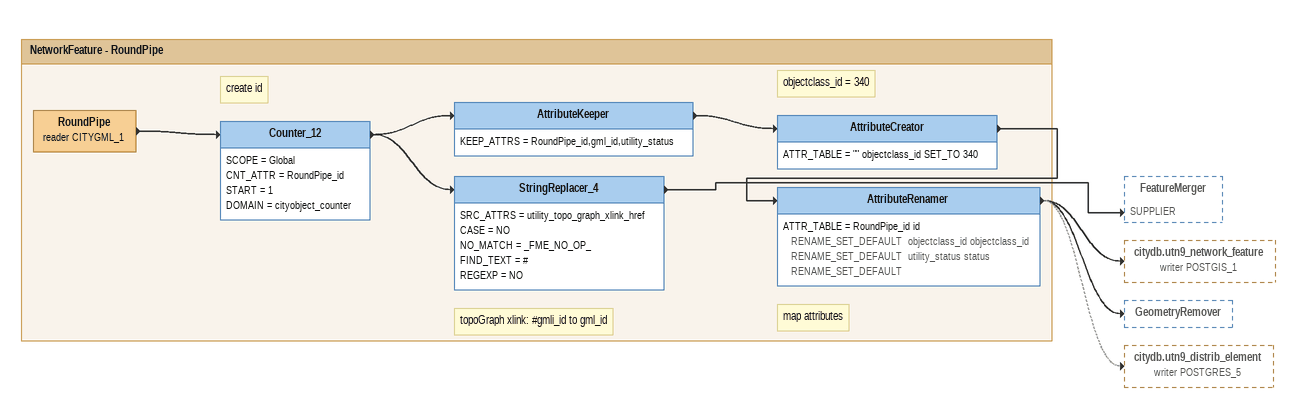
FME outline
Bookmark: NetworkFeature - RoundPipe
RoundPipe (reader CITYGML_1)
    -> Counter_12
Note: create id
Counter_12
    SCOPE = Global
    CNT_ATTR = RoundPipe_id
    START = 1
    DOMAIN = cityobject_counter
    -> AttributeKeeper
    -> StringReplacer_4
AttributeKeeper
    KEEP_ATTRS = RoundPipe_id,gml_id,utility_status
    -> AttributeCreator
Note: objectclass_id = 340
AttributeCreator
    ATTR_TABLE = "" objectclass_id SET_TO 340
    -> AttributeRenamer
Note: map attributes
AttributeRenamer
    ATTR_TABLE = RoundPipe_id id RENAME_SET_DEFAULT  objectclass_id objectclass_id RENAME_SET_DEFAULT  utility_status status RENAME_SET_DEFAULT
    -> citydb.utn9_network_feature (writer POSTGIS_1)
    -> GeometryRemover
    -> citydb.utn9_distrib_element (writer POSTGRES_5) [off]
Note: topoGraph xlink: #gmli_id to gml_id
StringReplacer_4
    SRC_ATTRS = utility_topo_graph_xlink_href
    CASE = NO
    NO_MATCH = _FME_NO_OP_
    FIND_TEXT = #
    REGEXP = NO
    -> FeatureMerger [SUPPLIER]
